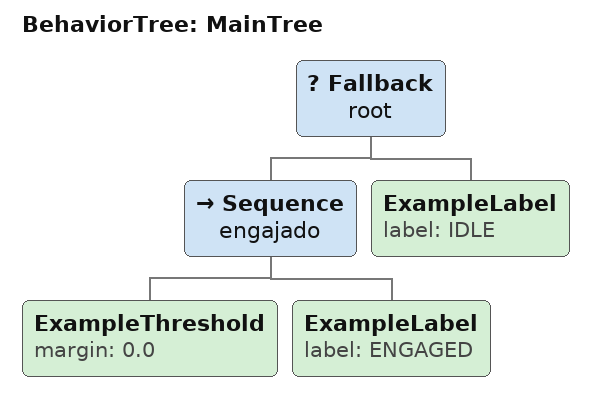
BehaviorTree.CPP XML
<?xml version="1.0" encoding="UTF-8"?>
<root main_tree_to_execute="MainTree">
  <BehaviorTree ID="MainTree">
    <Fallback name="root">
      <Sequence name="engajado">
        <ExampleThreshold margin="0.0"/>
        <ExampleLabel label="ENGAGED"/>
      </Sequence>
      <ExampleLabel label="IDLE"/>
    </Fallback>
  </BehaviorTree>
</root>
